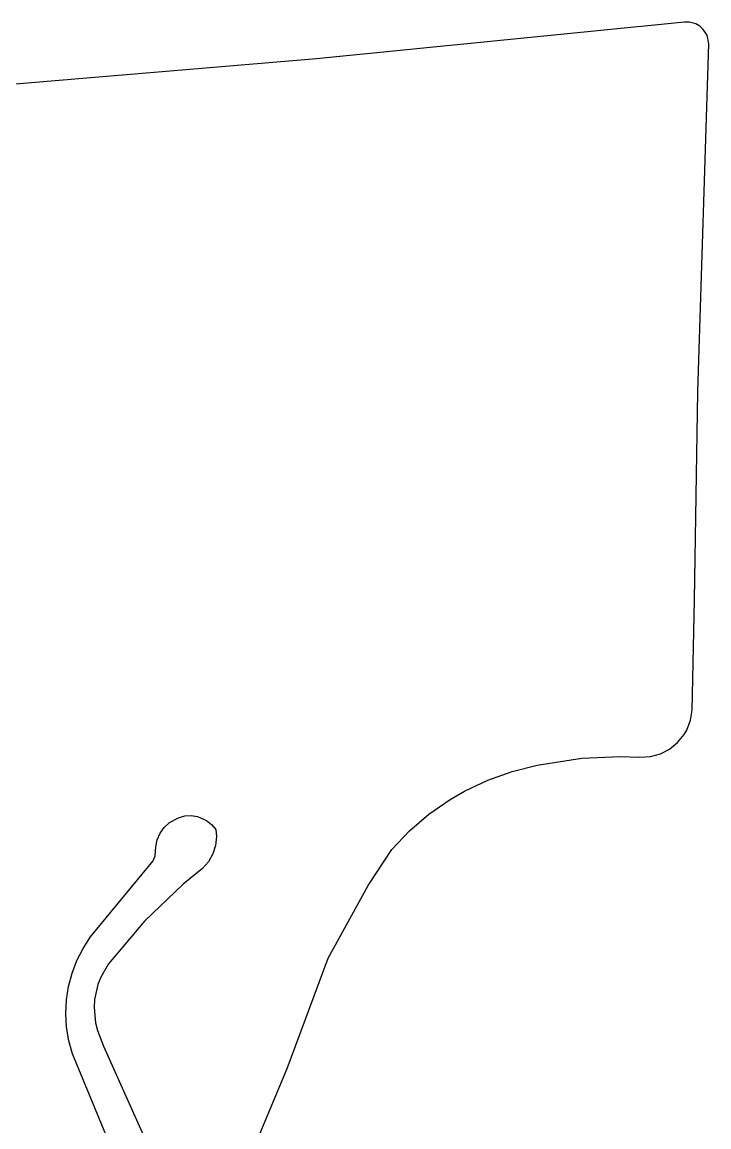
# Model space of a CAD drawing. Header units: millimetres. Extents: x 617751 to 636088, y 68402 to 77988.
# Drawn here: x 628849 to 629036.4, y 74658.2 to 74959.7 of the extents above; entities that cross this region are included whole.
import ezdxf

# ---------------------------------------------------------------- set-up
doc = ezdxf.new("R2010")
doc.units = ezdxf.units.MM
doc.header["$LTSCALE"] = 3
doc.header["$MEASUREMENT"] = 0
doc.layers.add('ALINHAMENTO PREDIAL', color=120, linetype='Continuous')

msp = doc.modelspace()

# ---------------------------------------------------------------- linework, layer by layer
at = {"layer": 'ALINHAMENTO PREDIAL'}
for points in [[(628905.73, 74636.89), (628921.35, 74674.07), (628932.5, 74704.21), (628943.43, 74724.02), (628949.92, 74733.85), (628954.72, 74738.95), (628960.02, 74743.52), (628965.77, 74747.51), (628969.71, 74749.77), (628976.06, 74752.83), (628982.69, 74755.2), (628989.54, 74756.87), (629001.73, 74758.78), (629012.21, 74759.28), (629017.59, 74759.11), (629020.43, 74759.26), (629023.16, 74760), (629025.68, 74761.28), (629027.88, 74763.07), (629029.66, 74765.27), (629030.37, 74766.49), (629031.38, 74769.14), (629031.82, 74771.93), (629032.49, 74802.04), (629033.35, 74858.76), (629036.41, 74953.73), (629035.9, 74956.12), (629034.87, 74957.71), (629033.94, 74958.56), (629032.85, 74959.19), (629031.02, 74959.69), (629029.76, 74959.7), (628929.31, 74949.63), (628831.99, 74941.49)], [(628905.73, 74636.89), (628921.35, 74674.07), (628932.5, 74704.21), (628943.43, 74724.02), (628949.92, 74733.85), (628954.72, 74738.95), (628960.02, 74743.52), (628965.77, 74747.51), (628969.71, 74749.77), (628976.06, 74752.83), (628982.69, 74755.2), (628989.54, 74756.87), (629001.73, 74758.78), (629012.21, 74759.28), (629017.59, 74759.11), (629020.43, 74759.26), (629023.16, 74760), (629025.68, 74761.28), (629027.88, 74763.07), (629029.66, 74765.27), (629030.37, 74766.49), (629031.38, 74769.14), (629031.82, 74771.93), (629032.49, 74802.04), (629033.35, 74858.76), (629036.41, 74953.73), (629035.9, 74956.12), (629034.87, 74957.71), (629033.94, 74958.56), (629032.85, 74959.19), (629031.02, 74959.69), (629029.76, 74959.7), (628929.31, 74949.63), (628831.99, 74941.49)], [(628905.73, 74636.89), (628921.35, 74674.07), (628932.5, 74704.21), (628943.43, 74724.02), (628949.92, 74733.85), (628954.72, 74738.95), (628960.02, 74743.52), (628965.77, 74747.51), (628969.71, 74749.77), (628976.06, 74752.83), (628982.69, 74755.2), (628989.54, 74756.87), (629001.73, 74758.78), (629012.21, 74759.28), (629017.59, 74759.11), (629020.43, 74759.26), (629023.16, 74760), (629025.68, 74761.28), (629027.88, 74763.07), (629029.66, 74765.27), (629030.37, 74766.49), (629031.38, 74769.14), (629031.82, 74771.93), (629032.49, 74802.04), (629033.35, 74858.76), (629036.41, 74953.73), (629035.9, 74956.12), (629034.87, 74957.71), (629033.94, 74958.56), (629032.85, 74959.19), (629031.02, 74959.69), (629029.76, 74959.7), (628929.31, 74949.63), (628831.99, 74941.49)], [(628905.73, 74636.89), (628921.35, 74674.07), (628932.5, 74704.21), (628943.43, 74724.02), (628949.92, 74733.85), (628954.72, 74738.95), (628960.02, 74743.52), (628965.77, 74747.51), (628969.71, 74749.77), (628976.06, 74752.83), (628982.69, 74755.2), (628989.54, 74756.87), (629001.73, 74758.78), (629012.21, 74759.28), (629017.59, 74759.11), (629020.43, 74759.26), (629023.16, 74760), (629025.68, 74761.28), (629027.88, 74763.07), (629029.66, 74765.27), (629030.37, 74766.49), (629031.38, 74769.14), (629031.82, 74771.93), (629032.49, 74802.04), (629033.35, 74858.76), (629036.41, 74953.73), (629035.9, 74956.12), (629034.87, 74957.71), (629033.94, 74958.56), (629032.85, 74959.19), (629031.02, 74959.69), (629029.76, 74959.7), (628929.31, 74949.63), (628831.99, 74941.49)], [(628905.73, 74636.89), (628921.35, 74674.07), (628932.5, 74704.21), (628943.43, 74724.02), (628949.92, 74733.85), (628954.72, 74738.95), (628960.02, 74743.52), (628965.77, 74747.51), (628969.71, 74749.77), (628976.06, 74752.83), (628982.69, 74755.2), (628989.54, 74756.87), (629001.73, 74758.78), (629012.21, 74759.28), (629017.59, 74759.11), (629020.43, 74759.26), (629023.16, 74760), (629025.68, 74761.28), (629027.88, 74763.07), (629029.66, 74765.27), (629030.37, 74766.49), (629031.38, 74769.14), (629031.82, 74771.93), (629032.49, 74802.04), (629033.35, 74858.76), (629036.41, 74953.73), (629035.9, 74956.12), (629034.87, 74957.71), (629033.94, 74958.56), (629032.85, 74959.19), (629031.02, 74959.69), (629029.76, 74959.7), (628929.31, 74949.63), (628831.99, 74941.49)], [(628905.73, 74636.89), (628921.35, 74674.07), (628932.5, 74704.21), (628943.43, 74724.02), (628949.92, 74733.85), (628954.72, 74738.95), (628960.02, 74743.52), (628965.77, 74747.51), (628969.71, 74749.77), (628976.06, 74752.83), (628982.69, 74755.2), (628989.54, 74756.87), (629001.73, 74758.78), (629012.21, 74759.28), (629017.59, 74759.11), (629020.43, 74759.26), (629023.16, 74760), (629025.68, 74761.28), (629027.88, 74763.07), (629029.66, 74765.27), (629030.37, 74766.49), (629031.38, 74769.14), (629031.82, 74771.93), (629032.49, 74802.04), (629033.35, 74858.76), (629036.41, 74953.73), (629035.9, 74956.12), (629034.87, 74957.71), (629033.94, 74958.56), (629032.85, 74959.19), (629031.02, 74959.69), (629029.76, 74959.7), (628929.31, 74949.63), (628831.99, 74941.49)], [(628905.73, 74636.89), (628921.35, 74674.07), (628932.5, 74704.21), (628943.43, 74724.02), (628949.92, 74733.85), (628954.72, 74738.95), (628960.02, 74743.52), (628965.77, 74747.51), (628969.71, 74749.77), (628976.06, 74752.83), (628982.69, 74755.2), (628989.54, 74756.87), (629001.73, 74758.78), (629012.21, 74759.28), (629017.59, 74759.11), (629020.43, 74759.26), (629023.16, 74760), (629025.68, 74761.28), (629027.88, 74763.07), (629029.66, 74765.27), (629030.37, 74766.49), (629031.38, 74769.14), (629031.82, 74771.93), (629032.49, 74802.04), (629033.35, 74858.76), (629036.41, 74953.73), (629035.9, 74956.12), (629034.87, 74957.71), (629033.94, 74958.56), (629032.85, 74959.19), (629031.02, 74959.69), (629029.76, 74959.7), (628929.31, 74949.63), (628831.99, 74941.49)], [(628905.73, 74636.89), (628921.35, 74674.07), (628932.5, 74704.21), (628943.43, 74724.02), (628949.92, 74733.85), (628954.72, 74738.95), (628960.02, 74743.52), (628965.77, 74747.51), (628969.71, 74749.77), (628976.06, 74752.83), (628982.69, 74755.2), (628989.54, 74756.87), (629001.73, 74758.78), (629012.21, 74759.28), (629017.59, 74759.11), (629020.43, 74759.26), (629023.16, 74760), (629025.68, 74761.28), (629027.88, 74763.07), (629029.66, 74765.27), (629030.37, 74766.49), (629031.38, 74769.14), (629031.82, 74771.93), (629032.49, 74802.04), (629033.35, 74858.76), (629036.41, 74953.73), (629035.9, 74956.12), (629034.87, 74957.71), (629033.94, 74958.56), (629032.85, 74959.19), (629031.02, 74959.69), (629029.76, 74959.7), (628929.31, 74949.63), (628831.99, 74941.49)], [(628876.37, 74645.08), (628862.69, 74678.14), (628861.73, 74681.68), (628861.13, 74685.36), (628860.92, 74689.09), (628861.1, 74692.81), (628861.67, 74696.49), (628862.62, 74700.1), (628863.94, 74703.59), (628865.62, 74706.91), (628867.64, 74710.05), (628884.75, 74730.8), (628885.29, 74732.18), (628885.44, 74734.6), (628885.84, 74736.52), (628886.63, 74738.31), (628887.78, 74739.9), (628889.24, 74741.21), (628891.64, 74742.57), (628893.35, 74743.04), (628895.12, 74743.15), (628896.87, 74742.89), (628899.31, 74741.83), (628900.69, 74740.72), (628901.82, 74739.35), (628902, 74737.45), (628901.77, 74735.01), (628901.05, 74732.67), (628899.85, 74730.52), (628898.23, 74728.68), (628892.94, 74724.43), (628882.34, 74714.28), (628872.59, 74702.71), (628870.44, 74699.05), (628869.67, 74697.06), (628868.75, 74692.91), (628868.63, 74690.78), (628869.04, 74686.55), (628869.58, 74684.49), (628871.21, 74680.19), (628891.09, 74635.75)], [(628876.37, 74645.08), (628862.69, 74678.14), (628861.73, 74681.68), (628861.13, 74685.36), (628860.92, 74689.09), (628861.1, 74692.81), (628861.67, 74696.49), (628862.62, 74700.1), (628863.94, 74703.59), (628865.62, 74706.91), (628867.64, 74710.05), (628884.75, 74730.8), (628885.29, 74732.18), (628885.44, 74734.6), (628885.84, 74736.52), (628886.63, 74738.31), (628887.78, 74739.9), (628889.24, 74741.21), (628891.64, 74742.57), (628893.35, 74743.04), (628895.12, 74743.15), (628896.87, 74742.89), (628899.31, 74741.83), (628900.69, 74740.72), (628901.82, 74739.35), (628902, 74737.45), (628901.77, 74735.01), (628901.05, 74732.67), (628899.85, 74730.52), (628898.23, 74728.68), (628892.94, 74724.43), (628882.34, 74714.28), (628872.59, 74702.71), (628870.44, 74699.05), (628869.67, 74697.06), (628868.75, 74692.91), (628868.63, 74690.78), (628869.04, 74686.55), (628869.58, 74684.49), (628871.21, 74680.19), (628891.09, 74635.75)], [(628876.37, 74645.08), (628862.69, 74678.14), (628861.73, 74681.68), (628861.13, 74685.36), (628860.92, 74689.09), (628861.1, 74692.81), (628861.67, 74696.49), (628862.62, 74700.1), (628863.94, 74703.59), (628865.62, 74706.91), (628867.64, 74710.05), (628884.75, 74730.8), (628885.29, 74732.18), (628885.44, 74734.6), (628885.84, 74736.52), (628886.63, 74738.31), (628887.78, 74739.9), (628889.24, 74741.21), (628891.64, 74742.57), (628893.35, 74743.04), (628895.12, 74743.15), (628896.87, 74742.89), (628899.31, 74741.83), (628900.69, 74740.72), (628901.82, 74739.35), (628902, 74737.45), (628901.77, 74735.01), (628901.05, 74732.67), (628899.85, 74730.52), (628898.23, 74728.68), (628892.94, 74724.43), (628882.34, 74714.28), (628872.59, 74702.71), (628870.44, 74699.05), (628869.67, 74697.06), (628868.75, 74692.91), (628868.63, 74690.78), (628869.04, 74686.55), (628869.58, 74684.49), (628871.21, 74680.19), (628891.09, 74635.75)], [(628876.37, 74645.08), (628862.69, 74678.14), (628861.73, 74681.68), (628861.13, 74685.36), (628860.92, 74689.09), (628861.1, 74692.81), (628861.67, 74696.49), (628862.62, 74700.1), (628863.94, 74703.59), (628865.62, 74706.91), (628867.64, 74710.05), (628884.75, 74730.8), (628885.29, 74732.18), (628885.44, 74734.6), (628885.84, 74736.52), (628886.63, 74738.31), (628887.78, 74739.9), (628889.24, 74741.21), (628891.64, 74742.57), (628893.35, 74743.04), (628895.12, 74743.15), (628896.87, 74742.89), (628899.31, 74741.83), (628900.69, 74740.72), (628901.82, 74739.35), (628902, 74737.45), (628901.77, 74735.01), (628901.05, 74732.67), (628899.85, 74730.52), (628898.23, 74728.68), (628892.94, 74724.43), (628882.34, 74714.28), (628872.59, 74702.71), (628870.44, 74699.05), (628869.67, 74697.06), (628868.75, 74692.91), (628868.63, 74690.78), (628869.04, 74686.55), (628869.58, 74684.49), (628871.21, 74680.19), (628891.09, 74635.75)], [(628876.37, 74645.08), (628862.69, 74678.14), (628861.73, 74681.68), (628861.13, 74685.36), (628860.92, 74689.09), (628861.1, 74692.81), (628861.67, 74696.49), (628862.62, 74700.1), (628863.94, 74703.59), (628865.62, 74706.91), (628867.64, 74710.05), (628884.75, 74730.8), (628885.29, 74732.18), (628885.44, 74734.6), (628885.84, 74736.52), (628886.63, 74738.31), (628887.78, 74739.9), (628889.24, 74741.21), (628891.64, 74742.57), (628893.35, 74743.04), (628895.12, 74743.15), (628896.87, 74742.89), (628899.31, 74741.83), (628900.69, 74740.72), (628901.82, 74739.35), (628902, 74737.45), (628901.77, 74735.01), (628901.05, 74732.67), (628899.85, 74730.52), (628898.23, 74728.68), (628892.94, 74724.43), (628882.34, 74714.28), (628872.59, 74702.71), (628870.44, 74699.05), (628869.67, 74697.06), (628868.75, 74692.91), (628868.63, 74690.78), (628869.04, 74686.55), (628869.58, 74684.49), (628871.21, 74680.19), (628891.09, 74635.75)], [(628876.37, 74645.08), (628862.69, 74678.14), (628861.73, 74681.68), (628861.13, 74685.36), (628860.92, 74689.09), (628861.1, 74692.81), (628861.67, 74696.49), (628862.62, 74700.1), (628863.94, 74703.59), (628865.62, 74706.91), (628867.64, 74710.05), (628884.75, 74730.8), (628885.29, 74732.18), (628885.44, 74734.6), (628885.84, 74736.52), (628886.63, 74738.31), (628887.78, 74739.9), (628889.24, 74741.21), (628891.64, 74742.57), (628893.35, 74743.04), (628895.12, 74743.15), (628896.87, 74742.89), (628899.31, 74741.83), (628900.69, 74740.72), (628901.82, 74739.35), (628902, 74737.45), (628901.77, 74735.01), (628901.05, 74732.67), (628899.85, 74730.52), (628898.23, 74728.68), (628892.94, 74724.43), (628882.34, 74714.28), (628872.59, 74702.71), (628870.44, 74699.05), (628869.67, 74697.06), (628868.75, 74692.91), (628868.63, 74690.78), (628869.04, 74686.55), (628869.58, 74684.49), (628871.21, 74680.19), (628891.09, 74635.75)], [(628876.37, 74645.08), (628862.69, 74678.14), (628861.73, 74681.68), (628861.13, 74685.36), (628860.92, 74689.09), (628861.1, 74692.81), (628861.67, 74696.49), (628862.62, 74700.1), (628863.94, 74703.59), (628865.62, 74706.91), (628867.64, 74710.05), (628884.75, 74730.8), (628885.29, 74732.18), (628885.44, 74734.6), (628885.84, 74736.52), (628886.63, 74738.31), (628887.78, 74739.9), (628889.24, 74741.21), (628891.64, 74742.57), (628893.35, 74743.04), (628895.12, 74743.15), (628896.87, 74742.89), (628899.31, 74741.83), (628900.69, 74740.72), (628901.82, 74739.35), (628902, 74737.45), (628901.77, 74735.01), (628901.05, 74732.67), (628899.85, 74730.52), (628898.23, 74728.68), (628892.94, 74724.43), (628882.34, 74714.28), (628872.59, 74702.71), (628870.44, 74699.05), (628869.67, 74697.06), (628868.75, 74692.91), (628868.63, 74690.78), (628869.04, 74686.55), (628869.58, 74684.49), (628871.21, 74680.19), (628891.09, 74635.75)], [(628876.37, 74645.08), (628862.69, 74678.14), (628861.73, 74681.68), (628861.13, 74685.36), (628860.92, 74689.09), (628861.1, 74692.81), (628861.67, 74696.49), (628862.62, 74700.1), (628863.94, 74703.59), (628865.62, 74706.91), (628867.64, 74710.05), (628884.75, 74730.8), (628885.29, 74732.18), (628885.44, 74734.6), (628885.84, 74736.52), (628886.63, 74738.31), (628887.78, 74739.9), (628889.24, 74741.21), (628891.64, 74742.57), (628893.35, 74743.04), (628895.12, 74743.15), (628896.87, 74742.89), (628899.31, 74741.83), (628900.69, 74740.72), (628901.82, 74739.35), (628902, 74737.45), (628901.77, 74735.01), (628901.05, 74732.67), (628899.85, 74730.52), (628898.23, 74728.68), (628892.94, 74724.43), (628882.34, 74714.28), (628872.59, 74702.71), (628870.44, 74699.05), (628869.67, 74697.06), (628868.75, 74692.91), (628868.63, 74690.78), (628869.04, 74686.55), (628869.58, 74684.49), (628871.21, 74680.19), (628891.09, 74635.75)]]:
    msp.add_lwpolyline(points, dxfattribs=at)

doc.saveas('drawing.dxf')
